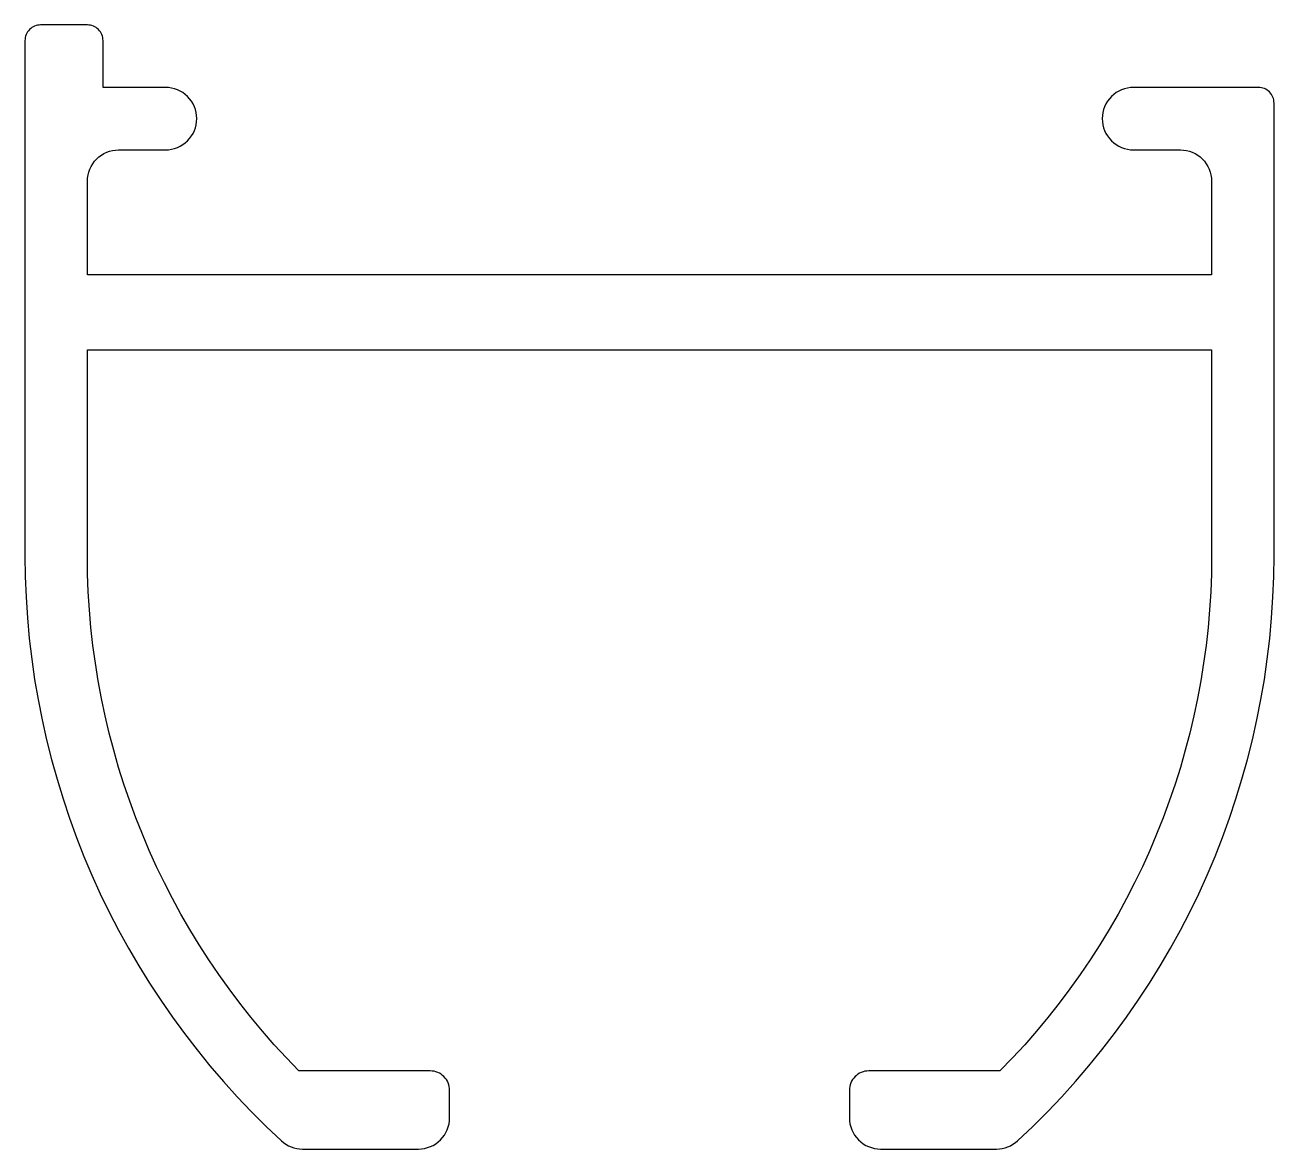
# Model space of a CAD drawing. Extents: x 880 to 900, y 535.4 to 553.4.
import ezdxf

# ---------------------------------------------------------------- set-up
doc = ezdxf.new("R2010")
doc.units = 0
doc.layers.get('0').update_dxf_attribs({"linetype": 'CONTINUOUS'})

msp = doc.modelspace()

# ---------------------------------------------------------------- linework, layer by layer
msp.add_lwpolyline([(881.258, 553.103, 0.414214), (881.008, 553.353), (880.258, 553.353, 0.414214), (880.008, 553.103), (880.008, 544.853, 0.209512), (884.113, 535.485, 0.188355), (884.452, 535.353), (886.308, 535.353, 0.414214), (886.808, 535.853), (886.808, 536.293, 0.414214), (886.498, 536.603), (884.395, 536.603, -0.197308), (881.008, 544.853), (881.008, 548.153), (899.008, 548.153), (899.008, 544.853, -0.197308), (895.62, 536.603), (893.518, 536.603, 0.414214), (893.208, 536.293), (893.208, 535.853, 0.414214), (893.708, 535.353), (895.564, 535.353, 0.188355), (895.902, 535.485, 0.209512), (900.008, 544.853), (900.008, 552.103, 0.414214), (899.758, 552.353), (897.758, 552.353, 0.414214), (897.258, 551.853), (897.258, 551.853, 0.414214), (897.758, 551.353), (898.508, 551.353, -0.414214), (899.008, 550.853), (899.008, 549.353), (881.008, 549.353), (881.008, 550.853, -0.414214), (881.508, 551.353), (882.258, 551.353, 0.414214), (882.758, 551.853, 0.414214), (882.258, 552.353), (881.258, 552.353)], format="xyb", close=True)

doc.saveas('drawing.dxf')
